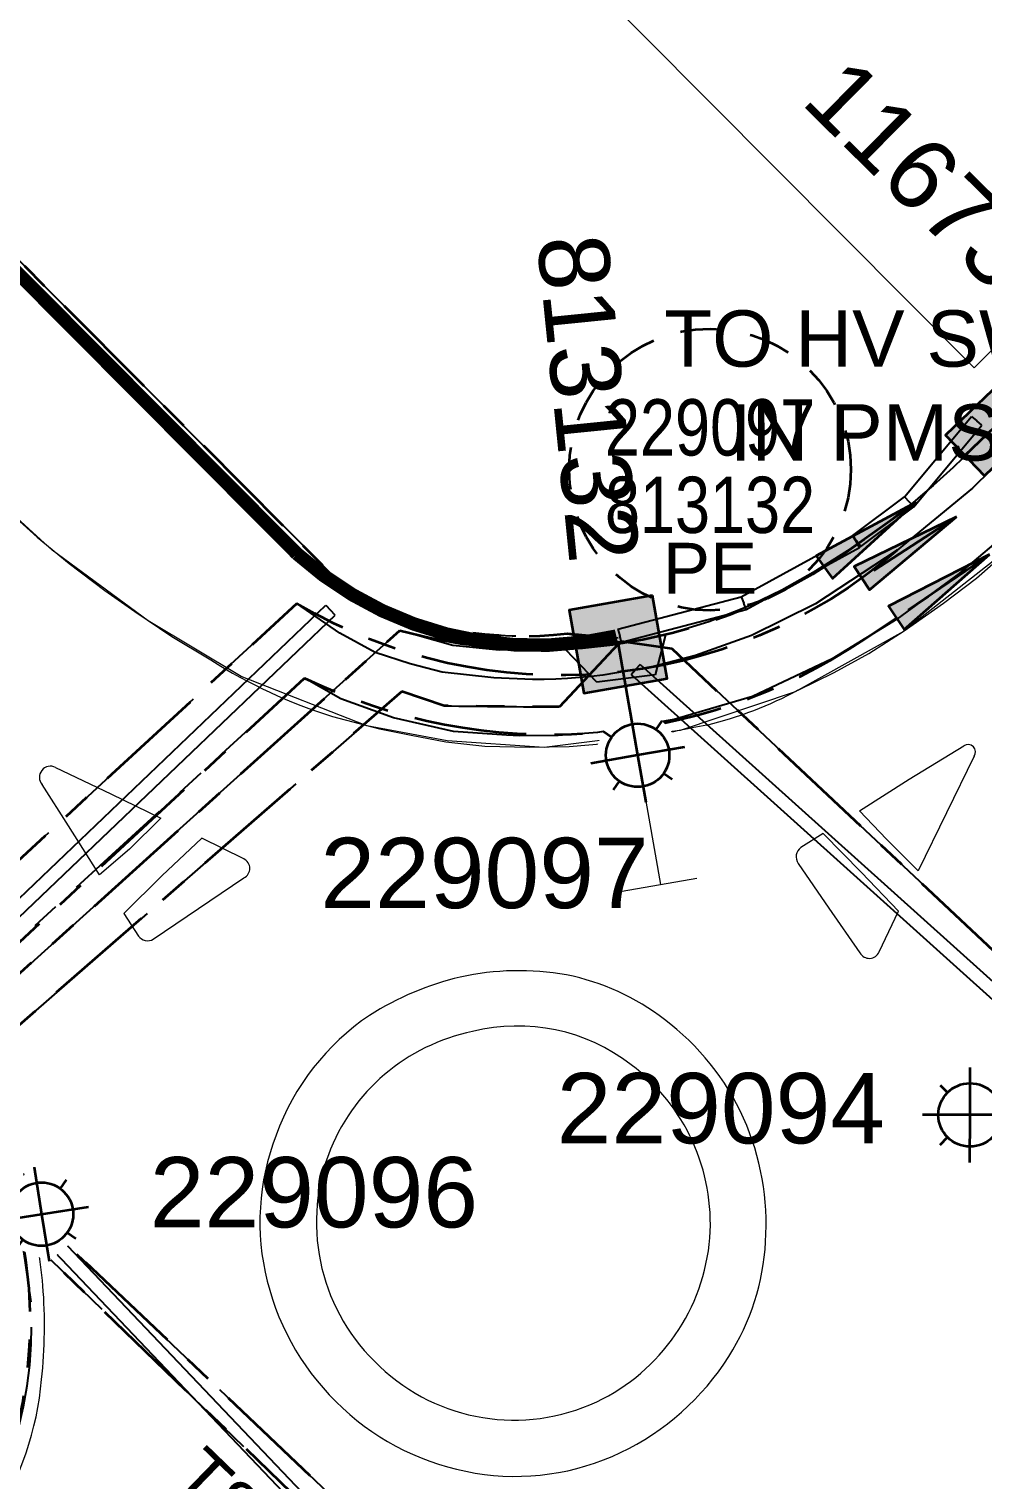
# Model space of a CAD drawing. Header units: metres. Extents: x 293418 to 294566, y 6233478 to 6234177.
# Drawn here: x 293794.6 to 293828.5, y 6233889.2 to 6233940.7 of the extents above; entities that cross this region are included whole.
import ezdxf
from ezdxf.enums import TextEntityAlignment as Align

# ---------------------------------------------------------------- set-up
doc = ezdxf.new("R2010")
doc.units = ezdxf.units.M
doc.linetypes.add('Cable Exist UG', pattern=[7, 4, -1, 1, -1])
doc.linetypes.add('Dash', pattern=[5, 3, -2])
doc.layers.get('0').update_dxf_attribs({"color": 6})
doc.layers.add('_User Miscellaneous1_Cons Lines', color=6, linetype='Continuous', lineweight=13, transparency=0.7)
doc.layers.add('_User Miscellaneous3_Roads', color=7, linetype='Continuous', lineweight=13, transparency=0.5)
for name, color, linetype, lineweight in [('_User_HV_Exist', 1, 'Continuous', 35), ('_User_LV_Exist', 5, 'Continuous', 35), ('_User_SL_Exist', 4, 'Continuous', 35), ('Cadastre Land Parcels_SP_EXT', 118, 'Continuous', 15), ('Mains_HV_EXT', 13, 'Continuous', 25), ('Mains_LV_EXT', 163, 'Continuous', 25), ('Mains_SL_EXT', 131, 'Continuous', 25)]:
    doc.layers.add(name, color=color, linetype=linetype, lineweight=lineweight)
for name, color, linetype in [('Duct_SP_EXT', 30, 'Continuous'), ('Equip_LV_EXT', 7, 'Continuous'), ('Equip_SP_SL_EXT', 7, 'Continuous'), ('Notes', 7, 'Continuous'), ('SupportsUG_SP_LV_EXT', 7, 'Continuous'), ('SupportsUG_SP_LV_SL_EXT', 7, 'Continuous'), ('UG_Details_SP_MISC', 7, 'Continuous')]:
    doc.layers.add(name, color=color, linetype=linetype)
doc.layers.add('Features_HIDE', color=1, linetype='Continuous', plot=False)
doc.styles.add('COLUMN_LABEL', font='arial.ttf', dxfattribs={"height": 2})
doc.styles.add('iecARIAL', font='arial.ttf', dxfattribs={"height": 2})
doc.styles.add('POLE_LABEL', font='arial.ttf', dxfattribs={"height": 2})
doc.styles.add('SL_LABEL', font='arial.ttf', dxfattribs={"height": 2})
doc.styles.get("Standard").update_dxf_attribs({"font": 'arial.ttf'})

# ---------------------------------------------------------------- blocks, each defined once
blk = doc.blocks.new('*U557')
at = {"width": 0.9}
blk.add_attdef('LNUMBER', text='', height=1, rotation=93.1557, dxfattribs=at).set_placement((0.613, 7.044), align=Align.MIDDLE_LEFT)
at = {"flags": 9}
for tag, p in [('LRATECODE', (-7.4, 0)), ('LOUTREACHVOCAB', (-7.2, 0)), ('LOUTREACH', (-7, 0)), ('LANTNUMBER', (-6.6, 0)), ('LNEW', (-6.4, 0)), ('LMASTVOCAB', (-6.2, 0)), ('LMAST', (-6, 0)), ('LLAMPVOCAB', (-5.8, 0)), ('LLAMP', (-5.6, 0)), ('LEXIST', (-5.4, 0)), ('LCHARGE3PERCENT', (-5.2, 0)), ('LCHARGE3', (-5, 0)), ('LCHARGE2PERCENT', (-4.8, 0)), ('LCHARGE2', (-4.6, 0)), ('LCHARGE1PERCENT', (-4.4, 0)), ('LCHARGE1', (-4.2, 0)), ('LCATEGORY', (-4, 0)), ('LBRACKETVOCAB', (-3.8, 0)), ('LBRACKET', (-3.6, 0)), ('LKINGHEIGHT', (-3.4, 0)), ('CREPLACE', (-3.2, 0)), ('CREMOVE', (-3, 0)), ('CNUMBER', (-2.8, 0)), ('CNEW', (-2.6, 0)), ('CEXIST', (-2.4, 0)), ('USAGE', (-2.2, 0)), ('STATE', (-2, 0)), ('OWNED_BY', (-1.8, 0)), ('ORIENTATION', (-1.6, 0)), ('OPERATING_VOLTAGE', (-1.4, 0)), ('NO_PHASES', (-1.2, 0)), ('LANTERN_TYPE', (-1, 0)), ('LANTERN_PURPOSE', (-0.8, 0)), ('CONTROL_TYPE', (-0.6, 0)), ('CONSTRUCTED_VOLTAGE', (-0.4, 0))]:
    blk.add_attdef(tag, text='', height=0.001, rotation=270, dxfattribs=at).set_placement(p, align=Align.MIDDLE_LEFT)
at = {"style": 'SL_LABEL', "flags": 9}
blk.add_attdef('STREET_CODE', text='', height=0.001, rotation=270, dxfattribs=at).set_placement((0.001, 0), align=Align.MIDDLE_LEFT)
at = {"flags": 1}
blk.add_attdef('Z', (0, 0), '', height=0.001, rotation=270, dxfattribs=at)
at = {"flags": 9}
for tag, p in [('LREMOVE', (0, -7.6)), ('LREPLACE', (0, -7.8)), ('LTYPE', (0, -8)), ('LTYPEVOCAB', (0, -8.2)), ('LEGEND', (0, -8.4)), ('SUBURB', (0, -8.6)), ('STREETNAME', (0, -8.8)), ('LOCATION', (0, -9)), ('NOTES', (0, -9.2)), ('MAINTAINED_BY', (0, -9.863))]:
    blk.add_attdef(tag, text='', height=0.001, dxfattribs=at).set_placement(p, align=Align.MIDDLE_LEFT)
blk.add_attdef('OPERATED_BY', (0, -9.607), '', height=0.001, dxfattribs=at)
at = {"layer": 'Features_HIDE', "width": 0.9}
blk.add_attdef('ASSET_NUM', text='', height=1, rotation=93.1557, dxfattribs=at).set_placement((-1.384, 6.934), align=Align.MIDDLE_LEFT)
blk.add_wipeout([(-0.313, 5.679), (0.78, 5.111), (1.465, 4.087), (0.897, 2.993), (-0.127, 2.309), (-1.221, 2.876), (-1.905, 3.901), (-1.338, 4.995)])
for p, q in [((-0.22, 3.994), (-0.313, 5.679)), ((-1.338, 4.995), (-1.058, 4.744)), ((0.78, 5.111), (0.53, 4.832)), ((-1.905, 3.901), (-0.22, 3.994)), ((-0.22, 3.994), (1.465, 4.087)), ((0, 0), (-0.22, 3.994)), ((-1.221, 2.876), (-0.971, 3.156)), ((0.897, 2.993), (0.618, 3.243))]:
    blk.add_line(p, q)
blk.add_circle((-0.22, 3.994), 1.125)
blk = doc.blocks.new('*U623')
at = {"width": 0.9}
blk.add_attdef('LNUMBER', text='', height=1, rotation=90.3473, dxfattribs=at).set_placement((0.958, 7.006), align=Align.MIDDLE_LEFT)
at = {"flags": 9}
for tag, p in [('LRATECODE', (-7.4, 0)), ('LOUTREACHVOCAB', (-7.2, 0)), ('LOUTREACH', (-7, 0)), ('LANTNUMBER', (-6.6, 0)), ('LNEW', (-6.4, 0)), ('LMASTVOCAB', (-6.2, 0)), ('LMAST', (-6, 0)), ('LLAMPVOCAB', (-5.8, 0)), ('LLAMP', (-5.6, 0)), ('LEXIST', (-5.4, 0)), ('LCHARGE3PERCENT', (-5.2, 0)), ('LCHARGE3', (-5, 0)), ('LCHARGE2PERCENT', (-4.8, 0)), ('LCHARGE2', (-4.6, 0)), ('LCHARGE1PERCENT', (-4.4, 0)), ('LCHARGE1', (-4.2, 0)), ('LCATEGORY', (-4, 0)), ('LBRACKETVOCAB', (-3.8, 0)), ('LBRACKET', (-3.6, 0)), ('LKINGHEIGHT', (-3.4, 0)), ('CREPLACE', (-3.2, 0)), ('CREMOVE', (-3, 0)), ('CNUMBER', (-2.8, 0)), ('CNEW', (-2.6, 0)), ('CEXIST', (-2.4, 0)), ('USAGE', (-2.2, 0)), ('STATE', (-2, 0)), ('OWNED_BY', (-1.8, 0)), ('ORIENTATION', (-1.6, 0)), ('OPERATING_VOLTAGE', (-1.4, 0)), ('NO_PHASES', (-1.2, 0)), ('LANTERN_TYPE', (-1, 0)), ('LANTERN_PURPOSE', (-0.8, 0)), ('CONTROL_TYPE', (-0.6, 0)), ('CONSTRUCTED_VOLTAGE', (-0.4, 0))]:
    blk.add_attdef(tag, text='', height=0.001, rotation=270, dxfattribs=at).set_placement(p, align=Align.MIDDLE_LEFT)
at = {"style": 'SL_LABEL', "flags": 9}
blk.add_attdef('STREET_CODE', text='', height=0.001, rotation=270, dxfattribs=at).set_placement((0.001, 0), align=Align.MIDDLE_LEFT)
at = {"flags": 1}
blk.add_attdef('Z', (0, 0), '', height=0.001, rotation=270, dxfattribs=at)
at = {"flags": 9}
for tag, p in [('LREMOVE', (0, -7.6)), ('LREPLACE', (0, -7.8)), ('LTYPE', (0, -8)), ('LTYPEVOCAB', (0, -8.2)), ('LEGEND', (0, -8.4)), ('SUBURB', (0, -8.6)), ('STREETNAME', (0, -8.8)), ('LOCATION', (0, -9)), ('NOTES', (0, -9.2)), ('MAINTAINED_BY', (0, -9.863))]:
    blk.add_attdef(tag, text='', height=0.001, dxfattribs=at).set_placement(p, align=Align.MIDDLE_LEFT)
blk.add_attdef('OPERATED_BY', (0, -9.607), '', height=0.001, dxfattribs=at)
at = {"layer": 'Features_HIDE', "width": 0.9}
blk.add_attdef('ASSET_NUM', text='', height=1, rotation=90.3473, dxfattribs=at).set_placement((-1.042, 6.994), align=Align.MIDDLE_LEFT)
blk.add_wipeout([(-0.034, 5.687), (1.03, 5.067), (1.663, 4.01), (1.043, 2.946), (-0.014, 2.312), (-1.078, 2.933), (-1.712, 3.99), (-1.091, 5.054)])
for p, q in [((-0.024, 4), (-0.034, 5.687)), ((-1.091, 5.054), (-0.825, 4.791)), ((1.03, 5.067), (0.766, 4.8)), ((-1.712, 3.99), (-0.024, 4)), ((-0.024, 4), (1.663, 4.01)), ((0, 0), (-0.024, 4)), ((-1.078, 2.933), (-0.815, 3.2)), ((1.043, 2.946), (0.776, 3.209))]:
    blk.add_line(p, q)
blk.add_circle((-0.024, 4), 1.125)
blk = doc.blocks.new('LV_UG_LINKS_OPEN_EXT')
at = {"layer": 'Equip_LV_EXT'}
for tag, height, flags, p in [('ACTUAL_STATUS', 0.167, 9, (3.167, -1.667)), ('CONSTRUCTED_VOLTAGE', 0.167, 9, (3.167, -1.833)), ('NO_PHASES', 0.167, 9, (3.167, -2)), ('OPERATING_VOLTAGE', 0.2, 9, (3, -2.6)), ('ORIENTATION', 0.2, 9, (3, -2.8)), ('STATE', 0.2, 9, (3, -3)), ('SWITCH_TYPE', 0.2, 9, (3, -3.2)), ('USAGE', 0.2, 9, (3, -3.4)), ('NOTES', 0.2, 9, (3, -3.6)), ('OWNED_BY', 0.2, 9, (3, -3.8)), ('OPERATED_BY', 0.2, 9, (3, -4)), ('MAINTAINED_BY', 0.2, 9, (3, -4.2)), ('TYPE', 0.2, 9, (3, -4.6)), ('NUMBER_OF_PHASES', 0.2, 9, (3, -4.4)), ('Z', 0.2, 1, (3, -4.8))]:
    blk.add_attdef(tag, text='', height=height, dxfattribs=dict(at, flags=flags)).set_placement(p, align=Align.MIDDLE_LEFT)
blk.add_wipeout([(4, 1.25), (3.969, 1.25), (3.939, 1.248), (3.908, 1.247), (3.877, 1.244), (3.847, 1.241), (3.817, 1.236), (3.786, 1.232), (3.756, 1.226), (3.726, 1.22), (3.696, 1.213), (3.667, 1.205), (3.637, 1.196), (3.608, 1.187), (3.579, 1.177), (3.55, 1.166), (3.522, 1.155), (3.493, 1.143), (3.466, 1.13), (3.438, 1.117), (3.411, 1.102), (3.384, 1.088), (3.357, 1.072), (3.331, 1.056), (3.306, 1.039), (3.28, 1.022), (3.255, 1.004), (3.231, 0.985), (3.207, 0.966), (3.184, 0.947), (3.161, 0.926), (3.138, 0.905), (3.116, 0.884), (3.095, 0.862), (3.074, 0.839), (3.053, 0.816), (3.034, 0.793), (3.015, 0.769), (2.996, 0.745), (2.978, 0.72), (2.961, 0.694), (2.944, 0.669), (2.928, 0.643), (2.912, 0.616), (2.898, 0.589), (2.883, 0.562), (2.87, 0.534), (2.857, 0.507), (2.845, 0.478), (2.834, 0.45), (2.823, 0.421), (2.813, 0.392), (2.804, 0.363), (2.795, 0.333), (2.787, 0.304), (2.78, 0.274), (2.774, 0.244), (2.768, 0.214), (2.764, 0.183), (2.759, 0.153), (2.756, 0.123), (2.753, 0.092), (2.752, 0.061), (2.75, 0.031), (2.75, 0), (2.75, -0.031), (2.752, -0.061), (2.753, -0.092), (2.756, -0.123), (2.759, -0.153), (2.764, -0.183), (2.768, -0.214), (2.774, -0.244), (2.78, -0.274), (2.787, -0.304), (2.795, -0.333), (2.804, -0.363), (2.813, -0.392), (2.823, -0.421), (2.834, -0.45), (2.845, -0.478), (2.857, -0.507), (2.87, -0.534), (2.883, -0.562), (2.898, -0.589), (2.912, -0.616), (2.928, -0.643), (2.944, -0.669), (2.961, -0.694), (2.978, -0.72), (2.996, -0.745), (3.015, -0.769), (3.034, -0.793), (3.053, -0.816), (3.074, -0.839), (3.095, -0.862), (3.116, -0.884), (3.138, -0.905), (3.161, -0.926), (3.184, -0.947), (3.207, -0.966), (3.231, -0.985), (3.255, -1.004), (3.28, -1.022), (3.306, -1.039), (3.331, -1.056), (3.357, -1.072), (3.384, -1.088), (3.411, -1.102), (3.438, -1.117), (3.466, -1.13), (3.493, -1.143), (3.522, -1.155), (3.55, -1.166), (3.579, -1.177), (3.608, -1.187), (3.637, -1.196), (3.667, -1.205), (3.696, -1.213), (3.726, -1.22), (3.756, -1.226), (3.786, -1.232), (3.817, -1.236), (3.847, -1.241), (3.877, -1.244), (3.908, -1.247), (3.939, -1.248), (3.969, -1.25), (4, -1.25), (4.031, -1.25), (4.061, -1.248), (4.092, -1.247), (4.123, -1.244), (4.153, -1.241), (4.183, -1.236), (4.214, -1.232), (4.244, -1.226), (4.274, -1.22), (4.304, -1.213), (4.333, -1.205), (4.363, -1.196), (4.392, -1.187), (4.421, -1.177), (4.45, -1.166), (4.478, -1.155), (4.507, -1.143), (4.534, -1.13), (4.562, -1.117), (4.589, -1.102), (4.616, -1.088), (4.643, -1.072), (4.669, -1.056), (4.694, -1.039), (4.72, -1.022), (4.745, -1.004), (4.769, -0.985), (4.793, -0.966), (4.816, -0.947), (4.839, -0.926), (4.862, -0.905), (4.884, -0.884), (4.905, -0.862), (4.926, -0.839), (4.947, -0.816), (4.966, -0.793), (4.985, -0.769), (5.004, -0.745), (5.022, -0.72), (5.039, -0.694), (5.056, -0.669), (5.072, -0.643), (5.088, -0.616), (5.102, -0.589), (5.117, -0.562), (5.13, -0.534), (5.143, -0.507), (5.155, -0.478), (5.166, -0.45), (5.177, -0.421), (5.187, -0.392), (5.196, -0.363), (5.205, -0.333), (5.213, -0.304), (5.22, -0.274), (5.226, -0.244), (5.232, -0.214), (5.236, -0.183), (5.241, -0.153), (5.244, -0.123), (5.247, -0.092), (5.248, -0.061), (5.25, -0.031), (5.25, 0), (5.25, 0.031), (5.248, 0.061), (5.247, 0.092), (5.244, 0.123), (5.241, 0.153), (5.236, 0.183), (5.232, 0.214), (5.226, 0.244), (5.22, 0.274), (5.213, 0.304), (5.205, 0.333), (5.196, 0.363), (5.187, 0.392), (5.177, 0.421), (5.166, 0.45), (5.155, 0.478), (5.143, 0.507), (5.13, 0.534), (5.117, 0.562), (5.102, 0.589), (5.088, 0.616), (5.072, 0.643), (5.056, 0.669), (5.039, 0.694), (5.022, 0.72), (5.004, 0.745), (4.985, 0.769), (4.966, 0.793), (4.947, 0.816), (4.926, 0.839), (4.905, 0.862), (4.884, 0.884), (4.862, 0.905), (4.839, 0.926), (4.816, 0.947), (4.793, 0.966), (4.769, 0.985), (4.745, 1.004), (4.72, 1.022), (4.694, 1.039), (4.669, 1.056), (4.643, 1.072), (4.616, 1.088), (4.589, 1.102), (4.562, 1.117), (4.534, 1.13), (4.507, 1.143), (4.478, 1.155), (4.45, 1.166), (4.421, 1.177), (4.392, 1.187), (4.363, 1.196), (4.333, 1.205), (4.304, 1.213), (4.274, 1.22), (4.244, 1.226), (4.214, 1.232), (4.183, 1.236), (4.153, 1.241), (4.123, 1.244), (4.092, 1.247), (4.061, 1.248), (4.031, 1.25)]).dxf.layer = 'Equip_LV_EXT'
for p, q in [((3.792, 1.863), (3.792, 1.232)), ((4.208, 1.863), (4.208, 1.232)), ((3.792, -1.232), (3.792, -1.863)), ((4.208, -1.232), (4.208, -1.863))]:
    blk.add_line(p, q, dxfattribs=at)
at = {"layer": 'Equip_LV_EXT', "flags": 128}
blk.add_lwpolyline([(4, 1.25), (3.969, 1.25), (3.939, 1.248), (3.908, 1.247), (3.877, 1.244), (3.847, 1.241), (3.817, 1.236), (3.786, 1.232), (3.756, 1.226), (3.726, 1.22), (3.696, 1.213), (3.667, 1.205), (3.637, 1.196), (3.608, 1.187), (3.579, 1.177), (3.55, 1.166), (3.522, 1.155), (3.493, 1.143), (3.466, 1.13), (3.438, 1.117), (3.411, 1.102), (3.384, 1.088), (3.357, 1.072), (3.331, 1.056), (3.306, 1.039), (3.28, 1.022), (3.255, 1.004), (3.231, 0.985), (3.207, 0.966), (3.184, 0.947), (3.161, 0.926), (3.138, 0.905), (3.116, 0.884), (3.095, 0.862), (3.074, 0.839), (3.053, 0.816), (3.034, 0.793), (3.015, 0.769), (2.996, 0.745), (2.978, 0.72), (2.961, 0.694), (2.944, 0.669), (2.928, 0.643), (2.912, 0.616), (2.898, 0.589), (2.883, 0.562), (2.87, 0.534), (2.857, 0.507), (2.845, 0.478), (2.834, 0.45), (2.823, 0.421), (2.813, 0.392), (2.804, 0.363), (2.795, 0.333), (2.787, 0.304), (2.78, 0.274), (2.774, 0.244), (2.768, 0.214), (2.764, 0.183), (2.759, 0.153), (2.756, 0.123), (2.753, 0.092), (2.752, 0.061), (2.75, 0.031), (2.75, 0), (2.75, -0.031), (2.752, -0.061), (2.753, -0.092), (2.756, -0.123), (2.759, -0.153), (2.764, -0.183), (2.768, -0.214), (2.774, -0.244), (2.78, -0.274), (2.787, -0.304), (2.795, -0.333), (2.804, -0.363), (2.813, -0.392), (2.823, -0.421), (2.834, -0.45), (2.845, -0.478), (2.857, -0.507), (2.87, -0.534), (2.883, -0.562), (2.898, -0.589), (2.912, -0.616), (2.928, -0.643), (2.944, -0.669), (2.961, -0.694), (2.978, -0.72), (2.996, -0.745), (3.015, -0.769), (3.034, -0.793), (3.053, -0.816), (3.074, -0.839), (3.095, -0.862), (3.116, -0.884), (3.138, -0.905), (3.161, -0.926), (3.184, -0.947), (3.207, -0.966), (3.231, -0.985), (3.255, -1.004), (3.28, -1.022), (3.306, -1.039), (3.331, -1.056), (3.357, -1.072), (3.384, -1.088), (3.411, -1.102), (3.438, -1.117), (3.466, -1.13), (3.493, -1.143), (3.522, -1.155), (3.55, -1.166), (3.579, -1.177), (3.608, -1.187), (3.637, -1.196), (3.667, -1.205), (3.696, -1.213), (3.726, -1.22), (3.756, -1.226), (3.786, -1.232), (3.817, -1.236), (3.847, -1.241), (3.877, -1.244), (3.908, -1.247), (3.939, -1.248), (3.969, -1.25), (4, -1.25), (4.031, -1.25), (4.061, -1.248), (4.092, -1.247), (4.123, -1.244), (4.153, -1.241), (4.183, -1.236), (4.214, -1.232), (4.244, -1.226), (4.274, -1.22), (4.304, -1.213), (4.333, -1.205), (4.363, -1.196), (4.392, -1.187), (4.421, -1.177), (4.45, -1.166), (4.478, -1.155), (4.507, -1.143), (4.534, -1.13), (4.562, -1.117), (4.589, -1.102), (4.616, -1.088), (4.643, -1.072), (4.669, -1.056), (4.694, -1.039), (4.72, -1.022), (4.745, -1.004), (4.769, -0.985), (4.793, -0.966), (4.816, -0.947), (4.839, -0.926), (4.862, -0.905), (4.884, -0.884), (4.905, -0.862), (4.926, -0.839), (4.947, -0.816), (4.966, -0.793), (4.985, -0.769), (5.004, -0.745), (5.022, -0.72), (5.039, -0.694), (5.056, -0.669), (5.072, -0.643), (5.088, -0.616), (5.102, -0.589), (5.117, -0.562), (5.13, -0.534), (5.143, -0.507), (5.155, -0.478), (5.166, -0.45), (5.177, -0.421), (5.187, -0.392), (5.196, -0.363), (5.205, -0.333), (5.213, -0.304), (5.22, -0.274), (5.226, -0.244), (5.232, -0.214), (5.236, -0.183), (5.241, -0.153), (5.244, -0.123), (5.247, -0.092), (5.248, -0.061), (5.25, -0.031), (5.25, 0), (5.25, 0.031), (5.248, 0.061), (5.247, 0.092), (5.244, 0.123), (5.241, 0.153), (5.236, 0.183), (5.232, 0.214), (5.226, 0.244), (5.22, 0.274), (5.213, 0.304), (5.205, 0.333), (5.196, 0.363), (5.187, 0.392), (5.177, 0.421), (5.166, 0.45), (5.155, 0.478), (5.143, 0.507), (5.13, 0.534), (5.117, 0.562), (5.102, 0.589), (5.088, 0.616), (5.072, 0.643), (5.056, 0.669), (5.039, 0.694), (5.022, 0.72), (5.004, 0.745), (4.985, 0.769), (4.966, 0.793), (4.947, 0.816), (4.926, 0.839), (4.905, 0.862), (4.884, 0.884), (4.862, 0.905), (4.839, 0.926), (4.816, 0.947), (4.793, 0.966), (4.769, 0.985), (4.745, 1.004), (4.72, 1.022), (4.694, 1.039), (4.669, 1.056), (4.643, 1.072), (4.616, 1.088), (4.589, 1.102), (4.562, 1.117), (4.534, 1.13), (4.507, 1.143), (4.478, 1.155), (4.45, 1.166), (4.421, 1.177), (4.392, 1.187), (4.363, 1.196), (4.333, 1.205), (4.304, 1.213), (4.274, 1.22), (4.244, 1.226), (4.214, 1.232), (4.183, 1.236), (4.153, 1.241), (4.123, 1.244), (4.092, 1.247), (4.061, 1.248), (4.031, 1.25)], close=True, dxfattribs=at)
blk = doc.blocks.new('PILLAR_EXT')
blk.add_hatch(color=256).paths.add_polyline_path([(-2.5, 1), (-2.5, -1), (2.5, -1), (2.5, 1)])
for p, q in [((0, 1), (0, -1)), ((-2.5, 0), (2.5, 0))]:
    blk.add_line(p, q)
at = {"ltscale": 10}
blk.add_line((2.5, 0), (-2.5, 0), dxfattribs=at)
blk.add_lwpolyline([(-2.5, -1), (-1.25, -1), (1.25, -1), (2.5, -1), (2.5, 1), (-2.5, 1)], close=True)
at = {"width": 0.9, "flags": 8}
blk.add_attdef('ASSET_NUM', text='', height=2, rotation=90, dxfattribs=at).set_placement((-2, 4), align=Align.MIDDLE_LEFT)
for tag, p, flags in [('OWNED_BY', (0, -0.2), 9), ('STATE', (0, -0.4), 9), ('SUPPORT_TYPE', (0, -0.6), 9), ('USAGE', (0, -0.8), 9), ('LEGEND', (0, -1), 9), ('LOCATION', (0, -1.2), 9), ('NOTES', (0, -1.4), 9), ('PARENT', (0, -1.6), 9), ('STREETNAME', (0, -1.8), 9), ('SUBURB', (0, -2), 1)]:
    blk.add_attdef(tag, p, '', height=0.2, dxfattribs=dict(flags=flags))
blk = doc.blocks.new('*U554')
at = {"width": 0.9}
blk.add_attdef('LNUMBER', text='', height=1, rotation=91.1023, dxfattribs=at).set_placement((0.865, 7.018), align=Align.MIDDLE_LEFT)
at = {"flags": 9}
for tag, p in [('LRATECODE', (-7.4, 0)), ('LOUTREACHVOCAB', (-7.2, 0)), ('LOUTREACH', (-7, 0)), ('LANTNUMBER', (-6.6, 0)), ('LNEW', (-6.4, 0)), ('LMASTVOCAB', (-6.2, 0)), ('LMAST', (-6, 0)), ('LLAMPVOCAB', (-5.8, 0)), ('LLAMP', (-5.6, 0)), ('LEXIST', (-5.4, 0)), ('LCHARGE3PERCENT', (-5.2, 0)), ('LCHARGE3', (-5, 0)), ('LCHARGE2PERCENT', (-4.8, 0)), ('LCHARGE2', (-4.6, 0)), ('LCHARGE1PERCENT', (-4.4, 0)), ('LCHARGE1', (-4.2, 0)), ('LCATEGORY', (-4, 0)), ('LBRACKETVOCAB', (-3.8, 0)), ('LBRACKET', (-3.6, 0)), ('LKINGHEIGHT', (-3.4, 0)), ('CREPLACE', (-3.2, 0)), ('CREMOVE', (-3, 0)), ('CNUMBER', (-2.8, 0)), ('CNEW', (-2.6, 0)), ('CEXIST', (-2.4, 0)), ('USAGE', (-2.2, 0)), ('STATE', (-2, 0)), ('OWNED_BY', (-1.8, 0)), ('ORIENTATION', (-1.6, 0)), ('OPERATING_VOLTAGE', (-1.4, 0)), ('NO_PHASES', (-1.2, 0)), ('LANTERN_TYPE', (-1, 0)), ('LANTERN_PURPOSE', (-0.8, 0)), ('CONTROL_TYPE', (-0.6, 0)), ('CONSTRUCTED_VOLTAGE', (-0.4, 0))]:
    blk.add_attdef(tag, text='', height=0.001, rotation=270, dxfattribs=at).set_placement(p, align=Align.MIDDLE_LEFT)
at = {"style": 'SL_LABEL', "flags": 9}
blk.add_attdef('STREET_CODE', text='', height=0.001, rotation=270, dxfattribs=at).set_placement((0.001, 0), align=Align.MIDDLE_LEFT)
at = {"flags": 1}
blk.add_attdef('Z', (0, 0), '', height=0.001, rotation=270, dxfattribs=at)
at = {"flags": 9}
for tag, p in [('LREMOVE', (0, -7.6)), ('LREPLACE', (0, -7.8)), ('LTYPE', (0, -8)), ('LTYPEVOCAB', (0, -8.2)), ('LEGEND', (0, -8.4)), ('SUBURB', (0, -8.6)), ('STREETNAME', (0, -8.8)), ('LOCATION', (0, -9)), ('NOTES', (0, -9.2)), ('MAINTAINED_BY', (0, -9.863))]:
    blk.add_attdef(tag, text='', height=0.001, dxfattribs=at).set_placement(p, align=Align.MIDDLE_LEFT)
blk.add_attdef('OPERATED_BY', (0, -9.607), '', height=0.001, dxfattribs=at)
at = {"layer": 'Features_HIDE', "width": 0.9}
blk.add_attdef('ASSET_NUM', text='', height=1, rotation=91.1023, dxfattribs=at).set_placement((-1.134, 6.979), align=Align.MIDDLE_LEFT)
blk.add_wipeout([(-0.109, 5.686), (0.963, 5.08), (1.61, 4.032), (1.004, 2.959), (-0.044, 2.312), (-1.117, 2.918), (-1.764, 3.967), (-1.158, 5.039)])
for p, q in [((-0.077, 3.999), (-0.109, 5.686)), ((-1.158, 5.039), (-0.888, 4.779)), ((0.963, 5.08), (0.703, 4.81)), ((-1.764, 3.967), (-0.077, 3.999)), ((-0.077, 3.999), (1.61, 4.032)), ((0, 0), (-0.077, 3.999)), ((-1.117, 2.918), (-0.857, 3.189)), ((1.004, 2.959), (0.734, 3.219))]:
    blk.add_line(p, q)
blk.add_circle((-0.077, 3.999), 1.125)
blk = doc.blocks.new('*U525')
h = blk.add_hatch(color=256)
h.dxf.hatch_style = 1
h.paths.add_polyline_path([(3.353, 2.181), (-0.273, 0.419), (0.273, -0.419)])
blk.add_line((0.419, 0.273), (3.353, 2.181))
at = {"flags": 128}
blk.add_lwpolyline([(3.353, 2.181), (-0.273, 0.419), (0.273, -0.419)], close=True, dxfattribs=at)
blk.add_circle((0, 0), 0.0001)
blk = doc.blocks.new('*U526')
h = blk.add_hatch(color=256)
h.dxf.hatch_style = 1
h.paths.add_polyline_path([(3.309, 2.248), (-0.281, 0.414), (0.281, -0.414)])
blk.add_line((0.414, 0.281), (3.309, 2.248))
at = {"flags": 128}
blk.add_lwpolyline([(3.309, 2.248), (-0.281, 0.414), (0.281, -0.414)], close=True, dxfattribs=at)
blk.add_circle((0, 0), 0.0001)
blk = doc.blocks.new('COLUMN_EXT')
blk.add_hatch(color=256).paths.add_polyline_path([(1.5, -1.5), (1.5, 1.5), (-1.5, 1.5), (-1.5, -1.5)])
blk.add_lwpolyline([(1.5, 1.5), (-1.5, 1.5), (-1.5, -1.5), (1.5, -1.5)], close=True)
at = {"flags": 9}
for tag, p in [('NOTES', (-1.813, 2)), ('STREETNAME', (-1.813, 1.6)), ('SUBURB', (-1.813, 1.8)), ('LOCATION', (-1.813, 1.4)), ('LEGEND', (-1.813, 1.2)), ('USAGE', (-1.813, 1)), ('COLUMN_TYPE', (-1.813, 0.4)), ('OWNED_BY', (-1.813, 0.6)), ('STATE', (-1.813, 0.8))]:
    blk.add_attdef(tag, text='', height=0.2, rotation=180, dxfattribs=at).set_placement(p, align=Align.MIDDLE_LEFT)
at = {"flags": 1}
blk.add_attdef('Z', (-1.813, 2.351), '', height=0.2, rotation=180, dxfattribs=at)
at = {"flags": 9}
for tag, style, p in [('STRUCTURE_PLANT_NUMBER', 'POLE_LABEL', (-1.813, -0.031)), ('STREET_CODE', 'COLUMN_LABEL', (-1.813, 0.2))]:
    blk.add_attdef(tag, text='', height=0.2, rotation=180, dxfattribs=dict(at, style=style)).set_placement(p, align=Align.MIDDLE_LEFT)
at = {"style": 'COLUMN_LABEL', "width": 0.9, "flags": 8}
blk.add_attdef('ASSET_NUM', text='', height=2, rotation=270, dxfattribs=at).set_placement((2, -4), align=Align.MIDDLE_LEFT)
blk = doc.blocks.new('*U508')
h = blk.add_hatch(color=256)
h.dxf.hatch_style = 1
h.paths.add_polyline_path([(3.267, 2.308), (-0.288, 0.408), (0.288, -0.408)])
blk.add_line((0.408, 0.288), (3.267, 2.308))
at = {"flags": 128}
blk.add_lwpolyline([(3.267, 2.308), (-0.288, 0.408), (0.288, -0.408)], close=True, dxfattribs=at)
blk.add_circle((0, 0), 0.0001)
blk = doc.blocks.new('*U352')
at = {"linetype": 'Dash', "ltscale": 0.5}
blk.add_circle((0, 0), 5, dxfattribs=at)
at = {"insert": (0, -2.6), "char_height": 1.8, "attachment_point": 2}
blk.add_mtext('PE', dxfattribs=at)
at = {"width": 0.8}
blk.add_attdef('SNUMBER', text='', height=1.8, dxfattribs=at).set_placement((0, 0.5), align=Align.CENTER)
at = {"flags": 1}
blk.add_attdef('Z', (0, 0), '', height=0.2, dxfattribs=at)
at = {"width": 0.8}
blk.add_attdef('CNUMBER', text='', height=1.8, dxfattribs=at).set_placement((0, -0.25), align=Align.TOP_CENTER)

msp = doc.modelspace()

# ---------------------------------------------------------------- linework, layer by layer
at = {"layer": '_User Miscellaneous1_Cons Lines', "flags": 128}
msp.add_lwpolyline([(293846.17, 6233845.31, 0), (293842.01, 6233849.493)], format="xyb", dxfattribs=at)
for points in [[(293815.757, 6233917.388), (293816.999, 6233910.324)], [(293815.371, 6233910.038), (293818.296, 6233910.552)]]:
    msp.add_lwpolyline(points, dxfattribs=at)
at = {"layer": '_User Miscellaneous3_Roads'}
for p, q in [((293795.412, 6233922.199, 104.597), (293792.727, 6233924.644, 104.616)), ((293793.768, 6233923.66, 104.633), (293794.879, 6233922.66, 104.622)), ((293793.768, 6233923.66, 104.633), (293794.879, 6233922.66, 104.622)), ((293794.879, 6233922.66, 104.622), (293796.02, 6233921.718, 104.605)), ((293794.879, 6233922.66, 104.622), (293796.02, 6233921.718, 104.605)), ((293829.805, 6233922.593, 104.96), (293825.628, 6233919.311, 104.86)), ((293798.817, 6233919.689, 104.559), (293795.412, 6233922.199, 104.597)), ((293796.02, 6233921.718, 104.605), (293797.281, 6233920.763, 104.578)), ((293796.02, 6233921.718, 104.605), (293797.281, 6233920.763, 104.578)), ((293828.222, 6233921.204, 104.927), (293828.795, 6233921.706, 104.937)), ((293828.222, 6233921.204, 104.927), (293828.795, 6233921.706, 104.937)), ((293827.049, 6233920.316, 104.902), (293828.222, 6233921.204, 104.927)), ((293827.049, 6233920.316, 104.902), (293828.222, 6233921.204, 104.927)), ((293797.281, 6233920.763, 104.578), (293798.341, 6233920.012, 104.564)), ((293797.281, 6233920.763, 104.578), (293798.341, 6233920.012, 104.564)), ((293798.341, 6233920.012, 104.564), (293799.658, 6233919.125, 104.542)), ((293798.341, 6233920.012, 104.564), (293799.658, 6233919.125, 104.542)), ((293825.654, 6233919.332, 104.865), (293827.049, 6233920.316, 104.902)), ((293825.654, 6233919.332, 104.865), (293827.049, 6233920.316, 104.902)), ((293802.116, 6233917.711, 104.516), (293798.817, 6233919.689, 104.559)), ((293799.658, 6233919.125, 104.542), (293801.048, 6233918.295, 104.519)), ((293799.658, 6233919.125, 104.542), (293801.048, 6233918.295, 104.519)), ((293825.628, 6233919.311, 104.86), (293821.779, 6233917.164, 104.713)), ((293824.397, 6233918.527, 104.824), (293825.654, 6233919.332, 104.865)), ((293824.397, 6233918.527, 104.824), (293825.654, 6233919.332, 104.865)), ((293823.173, 6233917.848, 104.781), (293824.397, 6233918.527, 104.824)), ((293823.173, 6233917.848, 104.781), (293824.397, 6233918.527, 104.824)), ((293821.893, 6233917.229, 104.737), (293823.173, 6233917.848, 104.781)), ((293821.893, 6233917.229, 104.737), (293823.173, 6233917.848, 104.781)), ((293806.585, 6233915.963, 104.449), (293802.116, 6233917.711, 104.516)), ((293821.779, 6233917.164, 104.713), (293817.703, 6233915.793, 104.59)), ((293805.367, 6233916.288, 104.352), (293807.027, 6233915.855, 104.468)), ((293805.367, 6233916.288, 104.352), (293807.027, 6233915.855, 104.468)), ((293809.427, 6233915.421, 104.474), (293806.585, 6233915.963, 104.449)), ((293807.027, 6233915.855, 104.468), (293808.151, 6233915.631, 104.475)), ((293807.027, 6233915.855, 104.468), (293808.151, 6233915.631, 104.475)), ((293817.703, 6233915.793, 104.59), (293812.877, 6233915.184, 104.507)), ((293808.151, 6233915.631, 104.475), (293809.385, 6233915.387, 104.482)), ((293808.151, 6233915.631, 104.475), (293809.385, 6233915.387, 104.482)), ((293809.385, 6233915.387, 104.482), (293810.771, 6233915.241, 104.494)), ((293809.385, 6233915.387, 104.482), (293810.771, 6233915.241, 104.494)), ((293812.877, 6233915.184, 104.507), (293809.427, 6233915.421, 104.474)), ((293810.771, 6233915.241, 104.494), (293812.353, 6233915.195, 104.516)), ((293810.771, 6233915.241, 104.494), (293812.353, 6233915.195, 104.516)), ((293813.767, 6233915.218, 104.534), (293815.016, 6233915.327, 104.551)), ((293813.767, 6233915.218, 104.534), (293815.016, 6233915.327, 104.551)), ((293815.016, 6233915.327, 104.551), (293816.538, 6233915.554, 104.585)), ((293815.016, 6233915.327, 104.551), (293816.538, 6233915.554, 104.585)), ((293825.836, 6233914.063, 104.843), (293827.775, 6233915.248, 104.897)), ((293825.836, 6233914.063, 104.843), (293827.775, 6233915.248, 104.897)), ((293812.353, 6233915.195, 104.516), (293813.767, 6233915.218, 104.534)), ((293812.353, 6233915.195, 104.516), (293813.767, 6233915.218, 104.534)), ((293828.134, 6233914.875, 104.908), (293827.159, 6233912.87, 104.864)), ((293828.134, 6233914.875, 104.908), (293827.159, 6233912.87, 104.864)), ((293795.534, 6233914.477, 104.607), (293797.495, 6233913.538, 104.568)), ((293795.534, 6233914.477, 104.607), (293797.495, 6233913.538, 104.568)), ((293795.988, 6233912.408, 104.543), (293795.056, 6233913.873, 104.591)), ((293795.988, 6233912.408, 104.543), (293795.056, 6233913.873, 104.591)), ((293824.071, 6233912.934, 104.798), (293825.836, 6233914.063, 104.843)), ((293824.071, 6233912.934, 104.798), (293825.836, 6233914.063, 104.843)), ((293797.495, 6233913.538, 104.568), (293799.271, 6233912.678, 104.555)), ((293797.495, 6233913.538, 104.568), (293799.271, 6233912.678, 104.555)), ((293799.271, 6233912.678, 104.555), (293798.155, 6233911.583, 104.547)), ((293799.271, 6233912.678, 104.555), (293798.155, 6233911.583, 104.547)), ((293825.026, 6233911.938, 104.809), (293824.071, 6233912.934, 104.798)), ((293825.026, 6233911.938, 104.809), (293824.071, 6233912.934, 104.798)), ((293827.159, 6233912.87, 104.864), (293826.147, 6233910.809, 104.826)), ((293827.159, 6233912.87, 104.864), (293826.147, 6233910.809, 104.826)), ((293797.089, 6233910.672, 104.531), (293795.988, 6233912.408, 104.543)), ((293797.089, 6233910.672, 104.531), (293795.988, 6233912.408, 104.543)), ((293800.722, 6233911.972, 104.558), (293799.306, 6233910.631, 104.555)), ((293800.722, 6233911.972, 104.558), (293799.306, 6233910.631, 104.555)), ((293802.214, 6233911.231, 104.548), (293800.722, 6233911.972, 104.558)), ((293802.214, 6233911.231, 104.548), (293800.722, 6233911.972, 104.558)), ((293822.773, 6233912.134, 104.765), (293821.98, 6233911.639, 104.746)), ((293822.773, 6233912.134, 104.765), (293821.98, 6233911.639, 104.746)), ((293824.139, 6233910.753, 104.813), (293822.773, 6233912.134, 104.765)), ((293824.139, 6233910.753, 104.813), (293822.773, 6233912.134, 104.765)), ((293826.147, 6233910.809, 104.826), (293825.026, 6233911.938, 104.809)), ((293826.147, 6233910.809, 104.826), (293825.026, 6233911.938, 104.809)), ((293798.155, 6233911.583, 104.547), (293797.089, 6233910.672, 104.531)), ((293798.155, 6233911.583, 104.547), (293797.089, 6233910.672, 104.531)), ((293799.306, 6233910.631, 104.555), (293797.954, 6233909.296, 104.522)), ((293799.306, 6233910.631, 104.555), (293797.954, 6233909.296, 104.522)), ((293821.894, 6233911.074, 104.753), (293822.985, 6233909.482, 104.784)), ((293821.894, 6233911.074, 104.753), (293822.985, 6233909.482, 104.784)), ((293825.457, 6233909.371, 104.8), (293824.139, 6233910.753, 104.813)), ((293825.457, 6233909.371, 104.8), (293824.139, 6233910.753, 104.813)), ((293800.603, 6233909.476, 104.531), (293802.22, 6233910.56, 104.535)), ((293800.603, 6233909.476, 104.531), (293802.22, 6233910.56, 104.535)), ((293797.954, 6233909.296, 104.522), (293798.473, 6233908.494, 104.508)), ((293797.954, 6233909.296, 104.522), (293798.473, 6233908.494, 104.508)), ((293799.001, 6233908.386, 104.52), (293800.603, 6233909.476, 104.531)), ((293799.001, 6233908.386, 104.52), (293800.603, 6233909.476, 104.531)), ((293822.985, 6233909.482, 104.784), (293824.081, 6233907.898, 104.773)), ((293822.985, 6233909.482, 104.784), (293824.081, 6233907.898, 104.773)), ((293824.768, 6233907.929, 104.787), (293825.457, 6233909.371, 104.8)), ((293824.768, 6233907.929, 104.787), (293825.457, 6233909.371, 104.8)), ((293794.625, 6233899.086, 104.432), (293794.404, 6233900.056, 104.443)), ((293794.625, 6233899.086, 104.432), (293794.404, 6233900.056, 104.443))]:
    msp.add_line(p, q, dxfattribs=at)
for centre, radius, start, end in [((293810.715, 6233933.446), 17.972, 237.462, 252.6892), ((293810.715, 6233933.446), 17.972, 237.462, 252.6892), ((293815.5, 6233929.044), 13.433, 283.5723, 298.4171), ((293815.5, 6233929.044), 13.433, 283.5723, 298.4171), ((293835.356, 6233828.688), 88.881, 100.83204, 102.22291), ((293835.356, 6233828.688), 88.881, 100.83204, 102.22291), ((293827.922, 6233915.03), 0.263, 323.705, 124.1926), ((293827.922, 6233915.03), 0.263, 323.705, 124.1926), ((293795.349, 6233914.133), 0.391, 61.7571, 221.634), ((293795.349, 6233914.133), 0.391, 61.7571, 221.634), ((293822.233, 6233911.312), 0.413, 127.649, 215.0817), ((293822.233, 6233911.312), 0.413, 127.649, 215.0817), ((293802.054, 6233910.894), 0.373, 296.4246, 64.4928), ((293802.054, 6233910.894), 0.373, 296.4246, 64.4928), ((293798.791, 6233908.703), 0.38, 213.3524, 303.4742), ((293798.791, 6233908.703), 0.38, 213.3524, 303.4742), ((293824.417, 6233908.084), 0.384, 208.9198, 336.2654), ((293824.417, 6233908.084), 0.384, 208.9198, 336.2654), ((293812.361, 6233896.707), 10.619, 103.415, 122.365), ((293812.361, 6233896.707), 10.619, 103.415, 122.365), ((293811.977, 6233897.588), 9.674, 79.9608, 102.4139), ((293811.977, 6233897.588), 9.674, 79.9608, 102.4139), ((293812.065, 6233898.982), 8.287, 52.1945, 78.8775), ((293812.065, 6233898.982), 8.287, 52.1945, 78.8775), ((293811.542, 6233898.465), 8.699, 124.0047, 160.136), ((293811.542, 6233898.465), 8.699, 124.0047, 160.136), ((293811.727, 6233898.313), 9.025, 24.276, 53.1066), ((293811.727, 6233898.313), 9.025, 24.276, 53.1066), ((293811.719, 6233898.298), 6.941, 101.5073, 159.5553), ((293811.719, 6233898.298), 6.941, 101.5073, 159.5553), ((293811.719, 6233898.298), 6.941, 101.5073, 159.5553), ((293811.938, 6233898.74), 6.559, 52.2, 104.1565), ((293811.938, 6233898.74), 6.559, 52.2, 104.1565), ((293811.938, 6233898.74), 6.559, 52.2, 104.1565), ((293811.722, 6233898.284), 7.052, 355.9013, 53.08), ((293811.722, 6233898.284), 7.052, 355.9013, 53.08), ((293811.722, 6233898.284), 7.052, 355.9013, 53.08), ((293811.477, 6233898.254), 9.277, 356.1709, 23.9683), ((293811.477, 6233898.254), 9.277, 356.1709, 23.9683), ((293811.379, 6233898.332), 8.593, 158.9321, 194.1171), ((293811.379, 6233898.332), 8.593, 158.9321, 194.1171), ((293811.74, 6233898.33), 6.949, 159.8575, 227.4213), ((293811.74, 6233898.33), 6.949, 159.8575, 227.4213), ((293811.74, 6233898.33), 6.949, 159.8575, 227.4213), ((293769.376, 6233893.708), 25.815, 5.2674, 12.0251), ((293769.376, 6233893.708), 25.815, 5.2674, 12.0251), ((293811.699, 6233898.348), 7.08, 295.427, 355.3993), ((293811.699, 6233898.348), 7.08, 295.427, 355.3993), ((293811.699, 6233898.348), 7.08, 295.427, 355.3993), ((293812.273, 6233898.104), 8.473, 327.6067, 356.8259), ((293812.273, 6233898.104), 8.473, 327.6067, 356.8259), ((293811.893, 6233898.452), 9.121, 194.0599, 227.44), ((293811.893, 6233898.452), 9.121, 194.0599, 227.44), ((293777.004, 6233894.668), 18.134, 353.9136, 4.4592), ((293777.004, 6233894.668), 18.134, 353.9136, 4.4592), ((293811.811, 6233898.228), 6.924, 226.418, 295.0185), ((293811.811, 6233898.228), 6.924, 226.418, 295.0185), ((293811.811, 6233898.228), 6.924, 226.418, 295.0185), ((293811.599, 6233898.515), 9.263, 295.5, 327.693), ((293811.599, 6233898.515), 9.263, 295.5, 327.693), ((293783.837, 6233893.737), 11.242, 327.7137, 354.9402), ((293783.837, 6233893.737), 11.242, 327.7137, 354.9402), ((293811.865, 6233898.304), 8.994, 226.9372, 260.7641), ((293811.865, 6233898.304), 8.994, 226.9372, 260.7641), ((293811.852, 6233897.966), 8.658, 260.4919, 295.5539), ((293811.852, 6233897.966), 8.658, 260.4919, 295.5539)]:
    msp.add_arc(centre, radius, start, end, dxfattribs=at)
at = {"layer": '_User_HV_Exist', "linetype": 'Cable Exist UG', "flags": 128}
for points in [[(293825.409, 6233922.189, -0.321285), (293804.092, 6233920.302), (293789.267, 6233906.602), (293775.998, 6233920.058)], [(293720.442, 6233857.262), (293739.571, 6233838.095), (293750.446, 6233849.393), (293752.767, 6233849.474), (293787.947, 6233884.413, 0.351586), (293790.291, 6233904.606), (293804.365, 6233917.655, 0.266153), (293824.25, 6233919.036), (293826.503, 6233920.55)], [(293719.382, 6233855.494), (293739.684, 6233835.158), (293751.365, 6233847.419), (293753.665, 6233847.494), (293789.555, 6233883.157, 0.262661), (293794.304, 6233898.021), (293814.216, 6233878.743, -0.148716), (293820.455, 6233875.421), (293850.3, 6233845.404), (293868.992, 6233830.726)]]:
    msp.add_lwpolyline(points, format="xyb", dxfattribs=at)
at = {"layer": '_User_LV_Exist', "linetype": 'Cable Exist UG', "flags": 128}
msp.add_lwpolyline([(293822.658, 6233872.726), (293824.223, 6233875.885, 0.218453), (293812.389, 6233881.893), (293792.66, 6233900.656), (293791.388, 6233904.578), (293807.754, 6233919.345, 0.235963), (293824.227, 6233922.58)], format="xyb", dxfattribs=at)
at = {"layer": '_User_SL_Exist', "linetype": 'Cable Exist UG', "flags": 128}
msp.add_lwpolyline([(293790.898, 6233935.828), (293806.09, 6233920.574, 0.147534), (293813.7, 6233919.238), (293815.701, 6233918.899)], format="xyb", dxfattribs=at)
for points in [[(293815.5, 6233918.851), (293813.422, 6233916.627), (293809.33, 6233916.668), (293807.828, 6233917.179), (293791.392, 6233902.851)], [(293815.608, 6233918.96), (293817.404, 6233918.701), (293832.093, 6233904.897), (293831.99, 6233902.14)]]:
    msp.add_lwpolyline(points, dxfattribs=at)
at = {"layer": 'Cadastre Land Parcels_SP_EXT', "linetype": 'Continuous'}
msp.add_lwpolyline([(293840.547, 6233941.014), (293817.034, 6233964.655), (293804.625, 6233952.313), (293828.138, 6233928.672), (293840.547, 6233941.014)], close=True, dxfattribs=at)
at = {"layer": 'Duct_SP_EXT'}
for p, q in [((293823.826, 6233922.71), (293825.659, 6233924.085)), ((293825.659, 6233924.085), (293825.826, 6233923.91)), ((293824.111, 6233922.323), (293825.992, 6233923.735)), ((293825.992, 6233923.735), (293825.826, 6233923.91)), ((293819.87, 6233920.539), (293823.837, 6233922.716)), ((293823.837, 6233922.716), (293823.824, 6233922.709)), ((293823.824, 6233922.709), (293823.826, 6233922.71)), ((293823.824, 6233922.709), (293823.953, 6233922.505)), ((293823.826, 6233922.71), (293823.968, 6233922.517)), ((293823.837, 6233922.716), (293823.953, 6233922.505)), ((293824.068, 6233922.295), (293823.953, 6233922.505)), ((293824.081, 6233922.302), (293823.953, 6233922.505)), ((293824.111, 6233922.323), (293823.968, 6233922.517)), ((293820.049, 6233920.09), (293824.068, 6233922.295)), ((293824.068, 6233922.295), (293824.081, 6233922.302)), ((293824.081, 6233922.302), (293824.111, 6233922.323)), ((293815.494, 6233919.388), (293819.87, 6233920.539)), ((293819.87, 6233920.539), (293819.96, 6233920.315)), ((293789.828, 6233905.619), (293805.124, 6233920.236)), ((293790.16, 6233905.272), (293805.456, 6233919.889)), ((293805.124, 6233920.236), (293805.29, 6233920.063)), ((293805.456, 6233919.889), (293805.29, 6233920.063)), ((293815.617, 6233918.923), (293820.049, 6233920.09)), ((293820.049, 6233920.09), (293819.96, 6233920.315)), ((293815.494, 6233919.388), (293815.555, 6233919.155)), ((293815.617, 6233918.923), (293815.555, 6233919.155)), ((293815.96, 6233917.78), (293816.121, 6233917.959)), ((293816.281, 6233918.137), (293816.121, 6233917.959)), ((293816.281, 6233918.137), (293831.709, 6233904.253)), ((293815.96, 6233917.78), (293831.387, 6233903.896)), ((293814.051, 6233878.487), (293790.247, 6233903.487)), ((293813.703, 6233878.156), (293789.9, 6233903.156))]:
    msp.add_line(p, q, dxfattribs=at)
at = {"layer": 'Mains_HV_EXT', "linetype": 'Cable Exist UG'}
msp.add_lwpolyline([(293674.292, 6233892.382), (293680.197, 6233898.242), (293705.697, 6233872.082), (293705.536, 6233869.271), (293729.509, 6233845.416), (293729.509, 6233845.416), (293739.684, 6233835.158), (293751.365, 6233847.419), (293753.665, 6233847.494), (293789.555, 6233883.157), (293790.639, 6233884.658), (293790.639, 6233884.658, 0.208377), (293794.663, 6233895.501), (293794.663, 6233895.501), (293794.304, 6233898.021), (293814.237, 6233878.722), (293814.237, 6233878.722, -0.172781), (293821.34, 6233874.505), (293821.34, 6233874.505), (293851.165, 6233844.595)], format="xyb", dxfattribs=at)
at = {"layer": 'Mains_LV_EXT', "linetype": 'Cable Exist UG'}
msp.add_lwpolyline([(293792.66, 6233900.656), (293812.389, 6233881.893), (293812.389, 6233881.893), (293813.536, 6233881.849), (293814.805, 6233881.658), (293816.051, 6233881.362), (293817.284, 6233880.955), (293818.464, 6233880.449), (293819.606, 6233879.84), (293820.691, 6233879.136), (293821.707, 6233878.345), (293822.619, 6233877.503), (293824.223, 6233875.885), (293822.387, 6233872.18)], dxfattribs=at)
at = {"layer": 'Mains_SL_EXT', "linetype": 'Cable Exist UG'}
for points in [[(293815.497, 6233919.069), (293813.7, 6233919.238), (293813.7, 6233919.238, -0.147534), (293806.09, 6233920.574), (293806.09, 6233920.574), (293770.266, 6233956.545), (293768.454, 6233957.758)], [(293815.5, 6233918.851), (293813.422, 6233916.627), (293813.422, 6233916.627, -0.001927), (293809.33, 6233916.668), (293809.33, 6233916.668), (293807.828, 6233917.179), (293791.392, 6233902.851), (293791.392, 6233902.851), (293792.131, 6233900.867), (293792.131, 6233900.867, 0.193712), (293793.02, 6233899.509), (293793.02, 6233899.509), (293791.135, 6233897.942)]]:
    msp.add_lwpolyline(points, format="xyb", dxfattribs=at)
msp.add_lwpolyline([(293831.989, 6233902.14), (293832.093, 6233904.897), (293817.404, 6233918.701), (293815.608, 6233918.96)], dxfattribs=at)
at = {"layer": 'UG_Details_SP_MISC', "const_width": 0.48, "flags": 128}
msp.add_lwpolyline([(293815.438, 6233919.142, -0.245282), (293804.101, 6233922.067), (293792.459, 6233933.775)], format="xyb", dxfattribs=at)
msp.add_lwpolyline([(293815.438, 6233919.142, -0.245282), (293804.101, 6233922.067), (293792.459, 6233933.775)], format="xyb", dxfattribs=at)

# ---------------------------------------------------------------- block references
at = {"layer": '_User_HV_Exist'}
for name, p in [('*U525', (293824.153, 6233921.201)), ('*U526', (293825.376, 6233919.793))]:
    msp.add_blockref(name, p, dxfattribs=at)
at = {"layer": '_User_LV_Exist', "linetype": 'Cable Exist UG'}
msp.add_blockref('*U508', (293822.816, 6233921.591), dxfattribs=at)
at = {"layer": '_User_SL_Exist', "ltscale": 10}
ref = msp.add_blockref('*U352', (293818.762, 6233925.055), dxfattribs=at)
ref.add_attrib('SNUMBER', '229097', dxfattribs={"layer": '0', "ltscale": 10, "height": 2, "width": 0.8}).set_placement((293818.762, 6233925.555), align=Align.CENTER)
ref.add_attrib('CNUMBER', '813132', dxfattribs={"layer": 'Notes', "ltscale": 10, "height": 2, "width": 0.8}).set_placement((293818.762, 6233924.805), align=Align.TOP_CENTER)

# ---------------------------------------------------------------- texts
at = {"layer": 'Mains_LV_EXT'}
msp.add_text('T84', height=1.8, rotation=315.9039, dxfattribs=at).set_placement((293799.607, 6233889.171))

# ---------------------------------------------------------------- next in the draw order: block references
at = {"layer": 'Equip_LV_EXT', "rotation": 45.28881123986278}
msp.add_blockref('LV_UG_LINKS_OPEN_EXT', (293827.614, 6233924.932), dxfattribs=at)
at = {"layer": 'Equip_SP_SL_EXT'}
ref = msp.add_blockref('*U557', (293831.99, 6233902.14), dxfattribs=dict(at, rotation=86.81629268170819))
ref.add_attrib('ASSET_NUM', '229094', dxfattribs={"layer": 'Features_HIDE', "height": 2.5, "style": 'iecARIAL'}).set_placement((293813.321, 6233902.382), align=Align.MIDDLE_LEFT)
ref = msp.add_blockref('*U554', (293791.084, 6233897.986), dxfattribs=dict(at, rotation=277.9812792778137))
ref.add_attrib('ASSET_NUM', '229096', dxfattribs={"layer": 'Features_HIDE', "height": 2.5, "style": 'iecARIAL'}).set_placement((293810.529, 6233899.396), align=Align.MIDDLE_RIGHT)

# ---------------------------------------------------------------- next in the draw order: linework, layer by layer
at = {"layer": 'Duct_SP_EXT'}
for p, q in [((293825.659, 6233924.085), (293828.043, 6233926.94)), ((293825.992, 6233923.735), (293828.411, 6233926.632)), ((293828.043, 6233926.94), (293828.227, 6233926.786)), ((293828.411, 6233926.632), (293828.227, 6233926.786))]:
    msp.add_line(p, q, dxfattribs=at)
at = {"layer": 'Mains_HV_EXT', "linetype": 'Cable Exist UG'}
for points in [[(293857.223, 6233953.45), (293834.399, 6233930.602), (293828.073, 6233924.399), (293825.409, 6233922.189), (293822.505, 6233920.289), (293820.237, 6233919.168), (293818.243, 6233918.45), (293816.75, 6233918.064), (293814.962, 6233917.756), (293814.546, 6233917.707), (293814.129, 6233917.668), (293813.709, 6233917.637), (293813.287, 6233917.616), (293812.875, 6233917.604), (293812.461, 6233917.6), (293811.09, 6233917.656), (293809.256, 6233917.86), (293808.115, 6233918.16), (293806.878, 6233918.558), (293805.617, 6233919.247), (293804.092, 6233920.302), (293789.264, 6233906.599)], [(293857.182, 6233950.779), (293829.512, 6233922.979), (293829.512, 6233922.979), (293827.608, 6233921.361), (293827.608, 6233921.361), (293825.398, 6233919.739), (293823.102, 6233918.334), (293820.271, 6233917.004), (293817.486, 6233916.18), (293814.764, 6233915.72), (293813.372, 6233915.619), (293812.009, 6233915.605), (293811.541, 6233915.62), (293809.653, 6233915.755), (293807.522, 6233916.241), (293805.66, 6233916.921), (293804.365, 6233917.655), (293790.278, 6233904.712)]]:
    msp.add_lwpolyline(points, dxfattribs=at)
at = {"layer": 'Mains_LV_EXT', "linetype": 'Cable Exist UG'}
msp.add_lwpolyline([(293828.691, 6233926.411), (293828.072, 6233925.785), (293827.738, 6233925.46), (293827.393, 6233925.132), (293827.039, 6233924.808), (293826.681, 6233924.491), (293826.32, 6233924.182), (293825.957, 6233923.879), (293824.815, 6233922.993), (293823.639, 6233922.166), (293822.425, 6233921.4), (293821.308, 6233920.772), (293820.212, 6233920.244), (293819.849, 6233920.088), (293818.716, 6233919.654), (293817.565, 6233919.295), (293817.18, 6233919.192), (293816.815, 6233917.765), (293814.739, 6233917.507), (293813.645, 6233918.661), (293811.275, 6233918.638), (293809.631, 6233918.811), (293807.754, 6233919.345), (293791.388, 6233904.578)], dxfattribs=at)

# ---------------------------------------------------------------- next in the draw order: block references
at = {"layer": '_User_LV_Exist'}
ref = msp.add_blockref('PILLAR_EXT', (293829.612, 6233927.286), dxfattribs=dict(at, rotation=43.7988796317736))
ref.add_attrib('ASSET_NUM', '116732', dxfattribs={"layer": '0', "height": 2.5, "rotation": 315.363, "style": 'iecARIAL'}).set_placement((293831.112, 6233930.786), align=Align.MIDDLE_RIGHT)
ref = msp.add_blockref('*U557', (293831.99, 6233902.14), dxfattribs=dict(at, rotation=86.81629268170819))
ref.add_attrib('ASSET_NUM', '229094', dxfattribs={"layer": 'Features_HIDE', "height": 2.5, "style": 'iecARIAL'}).set_placement((293813.321, 6233902.382), align=Align.MIDDLE_LEFT)
ref = msp.add_blockref('*U554', (293791.084, 6233897.986), dxfattribs=dict(at, rotation=277.9812792778137))
ref.add_attrib('ASSET_NUM', '229096', dxfattribs={"layer": 'Features_HIDE', "height": 2.5, "style": 'iecARIAL'}).set_placement((293810.529, 6233899.396), align=Align.MIDDLE_RIGHT)
at = {"layer": 'SupportsUG_SP_LV_EXT'}
ref = msp.add_blockref('PILLAR_EXT', (293829.612, 6233927.286), dxfattribs=dict(at, rotation=43.7988796317736))
ref.add_attrib('ASSET_NUM', '116732', dxfattribs={"layer": '0', "height": 2.5, "rotation": 315.363, "style": 'iecARIAL'}).set_placement((293831.112, 6233930.786), align=Align.MIDDLE_RIGHT)

# ---------------------------------------------------------------- next in the draw order: texts
at = {"layer": '_User_HV_Exist', "insert": (293828.543, 6233928.029), "char_height": 2, "attachment_point": 5}
msp.add_mtext_dynamic_manual_height_columns('TO HV SW C0037 IN PMS 34299', width=24.52845, gutter_width=12.5, heights=[0], dxfattribs=at)

# ---------------------------------------------------------------- next in the draw order: block references
at = {"layer": 'Equip_SP_SL_EXT'}
ref = msp.add_blockref('*U623', (293815.5, 6233918.851), dxfattribs=dict(at, rotation=189.6245965369461))
ref.add_attrib('ASSET_NUM', '229097', dxfattribs={"layer": 'Features_HIDE', "height": 2.5, "style": 'iecARIAL'}).set_placement((293816.585, 6233910.733), align=Align.MIDDLE_RIGHT)

# ---------------------------------------------------------------- next in the draw order: block references
at = {"layer": 'SupportsUG_SP_LV_SL_EXT'}
ref = msp.add_blockref('COLUMN_EXT', (293815.5, 6233918.851), dxfattribs=dict(at, rotation=9.971943580116795))
ref.add_attrib('ASSET_NUM', '813132', dxfattribs={"height": 2.5, "rotation": 275.7608, "style": 'COLUMN_LABEL'}).set_placement((293816.271, 6233921.92), align=Align.TOP_RIGHT)

# ---------------------------------------------------------------- next in the draw order: block references
at = {"layer": '_User_LV_Exist'}
ref = msp.add_blockref('*U623', (293815.5, 6233918.851), dxfattribs=dict(at, rotation=189.6245965369461))
ref.add_attrib('ASSET_NUM', '229097', dxfattribs={"layer": 'Features_HIDE', "height": 2.5, "style": 'iecARIAL'}).set_placement((293816.585, 6233910.733), align=Align.MIDDLE_RIGHT)

# ---------------------------------------------------------------- next in the draw order: block references
ref = msp.add_blockref('COLUMN_EXT', (293815.5, 6233918.851), dxfattribs=dict(at, rotation=9.971943580116795))
ref.add_attrib('ASSET_NUM', '813132', dxfattribs={"layer": 'SupportsUG_SP_LV_SL_EXT', "height": 2.5, "rotation": 275.7608, "style": 'COLUMN_LABEL'}).set_placement((293816.271, 6233921.92), align=Align.TOP_RIGHT)

doc.saveas('drawing.dxf')
